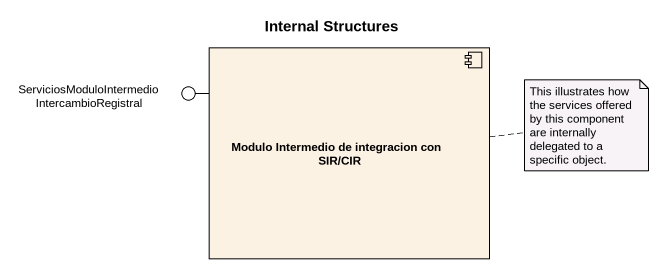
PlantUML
@startuml
title Internal Structures
component "Modulo Intermedio de integracion con SIR/CIR" as Modulo_Intermedio_de
() "ServiciosModuloIntermedioIntercambioRegistral" as ServiciosModuloIntermedioInt
Modulo_Intermedio_de -left- ServiciosModuloIntermedioInt
note right of Modulo_Intermedio_de : This illustrates how the services offered by this component are internally delegated to a specific object.
@enduml
